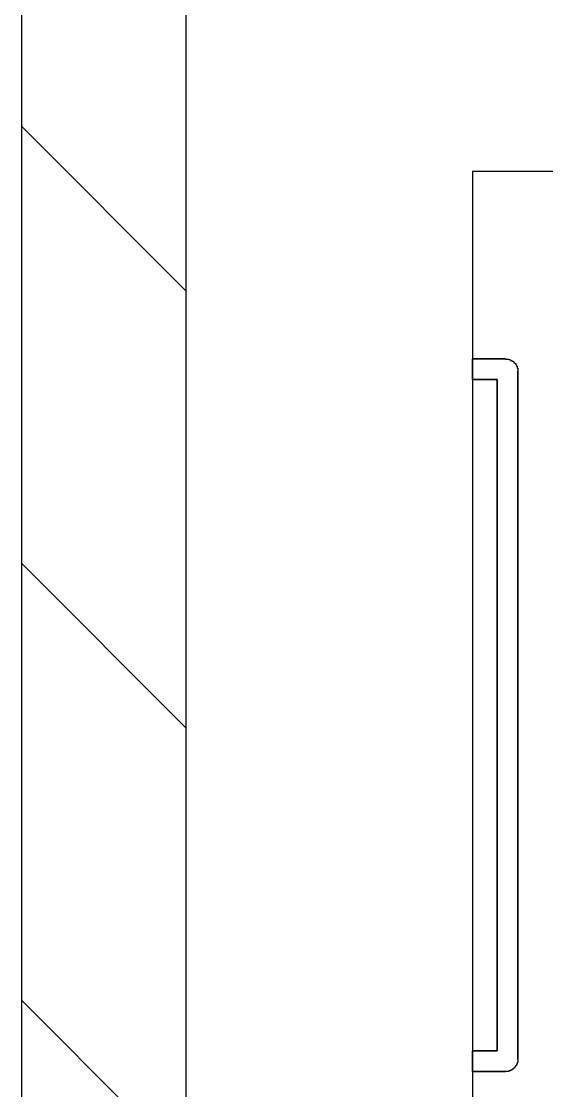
# Model space of a CAD drawing. Header units: inches. Extents: x -233729 to 737493, y -275239 to 196021.
# Drawn here: x 355484 to 356294, y -222757 to -221109 of the extents above; entities that cross this region are included whole.
import ezdxf

# ---------------------------------------------------------------- set-up
doc = ezdxf.new("R2010")
doc.units = ezdxf.units.IN
doc.header["$MEASUREMENT"] = 0
doc.layers.add('_FL_FAC_OFFICES', color=252, linetype='Continuous')
doc.layers.add('_FL_FAC_WALLS', color=252, linetype='Continuous')

# ---------------------------------------------------------------- blocks, each defined once
blk = doc.blocks.new('FL_Building')
at = {"transparency": 33554687}
h = blk.add_hatch(dxfattribs=at)
h.set_pattern_fill('ANSI31', color=8, scale=150, angle=90)
h.set_pattern_definition([(135, (830121.37, -942416.37), (-336.7596, -336.7596), [])])
h.paths.add_polyline_path([(2242384.3, -313277.9), (2242638.3, -313277.9), (2242638.3, -304428.5), (2242384.3, -304428.5)])
h.paths.add_polyline_path([(2242384.3, -323844), (2242638.3, -323844.6), (2242638.3, -316936), (2242384.3, -316935.5)])
h.paths.add_polyline_path([(2242384.3, -327806.5), (2242638.3, -327806.5), (2242638.3, -326587.6), (2242384.3, -326587.6)])
h.paths.add_polyline_path([(2242384.3, -331768.9), (2242638.3, -331768.9), (2242638.3, -330550.1), (2242384.3, -330550.1)])
h.paths.add_polyline_path([(2242384.3, -335731.3), (2242638.3, -335731.3), (2242638.3, -334512.5), (2242384.3, -334512.5)])
h.paths.add_polyline_path([(2242384.3, -339693.7), (2242638.3, -339693.7), (2242638.3, -338474.9), (2242384.3, -338474.9)])
h.paths.add_polyline_path([(2242384.3, -343656.1), (2242638.3, -343656.1), (2242638.3, -342437.3), (2242384.3, -342437.3)])
h.paths.add_polyline_path([(2242384.3, -347618.5), (2242638.3, -347618.5), (2242638.3, -346399.7), (2242384.3, -346399.7)])
h.paths.add_polyline_path([(2242384.3, -351580.9), (2242638.3, -351580.9), (2242638.3, -350362.1), (2242384.3, -350362.1)])
h.paths.add_polyline_path([(2242384.3, -356915.1), (2242638.3, -356915.1), (2242638.3, -354324.1), (2242384.3, -354324.1)])
at = {"color": 0}
blk.add_lwpolyline([(2242384.3, -313277.9), (2242638.3, -313277.9), (2242638.3, -304428.5), (2242384.3, -304428.5)], close=True, dxfattribs=at)
at = {"layer": '_FL_FAC_OFFICES', "color": 0}
for p, q in [((2248654.7, -305619.8), (2243079.4, -305619.8)), ((2243079.4, -305619.8), (2243079.4, -308055))]:
    blk.add_line(p, q, dxfattribs=at)
for points in [[(2243130.2, -305909.1, 0), (2243130.2, -305909.1, 0), (2243131.2, -305909.1, 0), (2243131.2, -305909.1, 0), (2243131.2, -305909.1, 0), (2243131.2, -305909.1, 0), (2243131.2, -305909.1, 0), (2243132.2, -305909.1, 0), (2243132.2, -305909.1, 0), (2243132.2, -305909.1, 0), (2243132.2, -305909.1, 0), (2243133.2, -305909.1, 0), (2243133.2, -305909.1, 0), (2243133.2, -305909.1, 0), (2243133.2, -305909.1, 0), (2243134.2, -305909.1, 0), (2243134.2, -305909.1, 0), (2243134.2, -305909.1, 0), (2243134.2, -305909.1, 0), (2243134.2, -305909.1, 0), (2243135.2, -305909.1, 0), (2243135.2, -305909.1, 0), (2243135.2, -305909.1, 0), (2243135.2, -305909.1, 0), (2243136.2, -305909.1, 0), (2243136.2, -305909.1, 0), (2243136.2, -305910.1, 0), (2243136.2, -305910.1, 0), (2243136.2, -305910.1, 0), (2243137.2, -305910.1, 0), (2243137.2, -305910.1, 0), (2243137.2, -305910.1, 0), (2243137.2, -305910.1, 0), (2243138.2, -305910.1, 0), (2243138.2, -305910.1, 0), (2243138.2, -305910.1, 0), (2243138.2, -305910.1, 0), (2243138.2, -305911.1, 0), (2243139.2, -305911.1, 0), (2243139.2, -305911.1, 0), (2243139.2, -305911.1, 0), (2243139.2, -305911.1, 0), (2243139.2, -305911.1, 0), (2243140.2, -305911.1, 0), (2243140.2, -305911.1, 0), (2243140.2, -305911.1, 0), (2243140.2, -305912.1, 0), (2243140.2, -305912.1, 0), (2243141.2, -305912.1, 0), (2243141.2, -305912.1, 0), (2243141.2, -305912.1, 0), (2243141.2, -305912.1, 0), (2243141.2, -305912.1, 0), (2243142.2, -305912.1, 0), (2243142.2, -305913.1, 0), (2243142.2, -305913.1, 0), (2243142.2, -305913.1, 0), (2243142.2, -305913.1, 0), (2243143.2, -305913.1, 0), (2243143.2, -305913.1, 0), (2243143.2, -305914.1, 0), (2243143.2, -305914.1, 0), (2243143.2, -305914.1, 0), (2243143.2, -305914.1, 0), (2243144.2, -305914.1, 0), (2243144.2, -305914.1, 0), (2243144.2, -305914.1, 0), (2243144.2, -305915.1, 0), (2243144.2, -305915.1, 0), (2243144.2, -305915.1, 0), (2243144.2, -305915.1, 0), (2243145.2, -305915.1, 0), (2243145.2, -305916.1, 0), (2243145.2, -305916.1, 0), (2243145.2, -305916.1, 0), (2243145.2, -305916.1, 0), (2243145.2, -305916.1, 0), (2243146.2, -305916.1, 0), (2243146.2, -305917.1, 0), (2243146.2, -305917.1, 0), (2243146.2, -305917.1, 0), (2243146.2, -305917.1, 0), (2243146.2, -305917.1, 0), (2243146.2, -305918.1, 0), (2243146.2, -305918.1, 0), (2243147.2, -305918.1, 0), (2243147.2, -305918.1, 0), (2243147.2, -305918.1, 0), (2243147.2, -305919.1, 0), (2243147.2, -305919.1, 0), (2243147.2, -305919.1, 0), (2243147.2, -305919.1, 0), (2243147.2, -305919.1, 0), (2243147.2, -305920.1, 0), (2243147.2, -305920.1, 0), (2243148.2, -305920.1, 0), (2243148.2, -305920.1, 0), (2243148.2, -305921.1, 0), (2243148.2, -305921.1, 0), (2243148.2, -305921.1, 0), (2243148.2, -305921.1, 0), (2243148.2, -305921.1, 0), (2243148.2, -305922.1, 0), (2243148.2, -305922.1, 0), (2243148.2, -305922.1, 0), (2243148.2, -305922.1, 0), (2243148.2, -305923.1, 0), (2243148.2, -305923.1, 0), (2243149.2, -305923.1, 0), (2243149.2, -305923.1, 0), (2243149.2, -305923.1, 0), (2243149.2, -305924.1, 0), (2243149.2, -305924.1, 0), (2243149.2, -305924.1, 0), (2243149.2, -305924.1, 0), (2243149.2, -305925.1, 0), (2243149.2, -305925.1, 0), (2243149.2, -305925.1, 0), (2243149.2, -305925.1, 0), (2243149.2, -305926.1, 0), (2243149.2, -305926.1, 0), (2243149.2, -305926.1, 0), (2243149.2, -305926.1, 0), (2243149.2, -305926.1, 0), (2243149.2, -305927.1, 0), (2243149.2, -305927.1, 0), (2243149.2, -305927.1, 0), (2243149.2, -305927.1, 0), (2243149.2, -305928.1, 0)], [(2243149.2, -306988.1, 0), (2243149.2, -306988.1, 0), (2243149.2, -306989.1, 0), (2243149.2, -306989.1, 0), (2243149.2, -306989.1, 0), (2243149.2, -306989.1, 0), (2243149.2, -306989.1, 0), (2243149.2, -306990.1, 0), (2243149.2, -306990.1, 0), (2243149.2, -306990.1, 0), (2243149.2, -306990.1, 0), (2243149.2, -306991.1, 0), (2243149.2, -306991.1, 0), (2243149.2, -306991.1, 0), (2243149.2, -306991.1, 0), (2243149.2, -306992.1, 0), (2243149.2, -306992.1, 0), (2243149.2, -306992.1, 0), (2243149.2, -306992.1, 0), (2243149.2, -306992.1, 0), (2243149.2, -306993.1, 0), (2243148.2, -306993.1, 0), (2243148.2, -306993.1, 0), (2243148.2, -306993.1, 0), (2243148.2, -306994.1, 0), (2243148.2, -306994.1, 0), (2243148.2, -306994.1, 0), (2243148.2, -306994.1, 0), (2243148.2, -306994.1, 0), (2243148.2, -306995.1, 0), (2243148.2, -306995.1, 0), (2243148.2, -306995.1, 0), (2243148.2, -306995.1, 0), (2243148.2, -306996.1, 0), (2243147.2, -306996.1, 0), (2243147.2, -306996.1, 0), (2243147.2, -306996.1, 0), (2243147.2, -306996.1, 0), (2243147.2, -306997.1, 0), (2243147.2, -306997.1, 0), (2243147.2, -306997.1, 0), (2243147.2, -306997.1, 0), (2243147.2, -306997.1, 0), (2243147.2, -306998.1, 0), (2243146.2, -306998.1, 0), (2243146.2, -306998.1, 0), (2243146.2, -306998.1, 0), (2243146.2, -306998.1, 0), (2243146.2, -306999.1, 0), (2243146.2, -306999.1, 0), (2243146.2, -306999.1, 0), (2243146.2, -306999.1, 0), (2243145.2, -306999.1, 0), (2243145.2, -307000.1, 0), (2243145.2, -307000.1, 0), (2243145.2, -307000.1, 0), (2243145.2, -307000.1, 0), (2243145.2, -307000.1, 0), (2243144.2, -307001.1, 0), (2243144.2, -307001.1, 0), (2243144.2, -307001.1, 0), (2243144.2, -307001.1, 0), (2243144.2, -307001.1, 0), (2243144.2, -307001.1, 0), (2243144.2, -307002.1, 0), (2243143.2, -307002.1, 0), (2243143.2, -307002.1, 0), (2243143.2, -307002.1, 0), (2243143.2, -307002.1, 0), (2243143.2, -307002.1, 0), (2243143.2, -307002.1, 0), (2243142.2, -307003.1, 0), (2243142.2, -307003.1, 0), (2243142.2, -307003.1, 0), (2243142.2, -307003.1, 0), (2243142.2, -307003.1, 0), (2243141.2, -307003.1, 0), (2243141.2, -307004.1, 0), (2243141.2, -307004.1, 0), (2243141.2, -307004.1, 0), (2243141.2, -307004.1, 0), (2243140.2, -307004.1, 0), (2243140.2, -307004.1, 0), (2243140.2, -307004.1, 0), (2243140.2, -307004.1, 0), (2243140.2, -307005.1, 0), (2243139.2, -307005.1, 0), (2243139.2, -307005.1, 0), (2243139.2, -307005.1, 0), (2243139.2, -307005.1, 0), (2243139.2, -307005.1, 0), (2243138.2, -307005.1, 0), (2243138.2, -307005.1, 0), (2243138.2, -307005.1, 0), (2243138.2, -307005.1, 0), (2243138.2, -307006.1, 0), (2243137.2, -307006.1, 0), (2243137.2, -307006.1, 0), (2243137.2, -307006.1, 0), (2243137.2, -307006.1, 0), (2243136.2, -307006.1, 0), (2243136.2, -307006.1, 0), (2243136.2, -307006.1, 0), (2243136.2, -307006.1, 0), (2243136.2, -307006.1, 0), (2243135.2, -307006.1, 0), (2243135.2, -307006.1, 0), (2243135.2, -307006.1, 0), (2243135.2, -307007.1, 0), (2243134.2, -307007.1, 0), (2243134.2, -307007.1, 0), (2243134.2, -307007.1, 0), (2243134.2, -307007.1, 0), (2243134.2, -307007.1, 0), (2243133.2, -307007.1, 0), (2243133.2, -307007.1, 0), (2243133.2, -307007.1, 0), (2243133.2, -307007.1, 0), (2243132.2, -307007.1, 0), (2243132.2, -307007.1, 0), (2243132.2, -307007.1, 0), (2243132.2, -307007.1, 0), (2243131.2, -307007.1, 0), (2243131.2, -307007.1, 0), (2243131.2, -307007.1, 0), (2243131.2, -307007.1, 0), (2243131.2, -307007.1, 0), (2243130.2, -307007.1, 0), (2243130.2, -307007.1, 0)]]:
    blk.add_polyline3d(points, dxfattribs=at)
for points in [[(2243079.4, -305908.7), (2243079.4, -305940.4), (2243079.4, -305940.4, 3048), (2243079.4, -305908.7, 3048)], [(2243130.2, -305908.7), (2243079.4, -305908.7), (2243079.4, -305908.7, 3048), (2243130.2, -305908.7, 3048)], [(2243149.3, -306988.2), (2243149.3, -305927.7), (2243149.3, -305927.7, 3048), (2243149.3, -306988.2, 3048)], [(2243117.5, -305940.4), (2243079.4, -305940.4), (2243079.4, -305940.4, 3048), (2243117.5, -305940.4, 3048)], [(2243117.5, -306975.5), (2243117.5, -305940.4), (2243117.5, -305940.4, 3048), (2243117.5, -306975.5, 3048)], [(2243079.4, -306975.5), (2243079.4, -307007.2), (2243079.4, -307007.2, 3048), (2243079.4, -306975.5, 3048)], [(2243079.4, -306975.5), (2243117.5, -306975.5), (2243117.5, -306975.5, 3048), (2243079.4, -306975.5, 3048)], [(2243079.4, -307007.2), (2243130.2, -307007.2), (2243130.2, -307007.2, 3048), (2243079.4, -307007.2, 3048)]]:
    blk.add_3dface(points, dxfattribs=at)
blk = doc.blocks.new('A$C667968a6')
at = {"layer": '_FL_FAC_WALLS', "linetype": 'Continuous', "lineweight": -3}
blk.add_blockref('FL_Building', (-2249813.7, 156686.2), dxfattribs=at)

msp = doc.modelspace()

# ---------------------------------------------------------------- block references
msp.add_blockref('A$C667968a6', (362913.6874, -72406.61113, -162219.4368))

doc.saveas('drawing.dxf')
